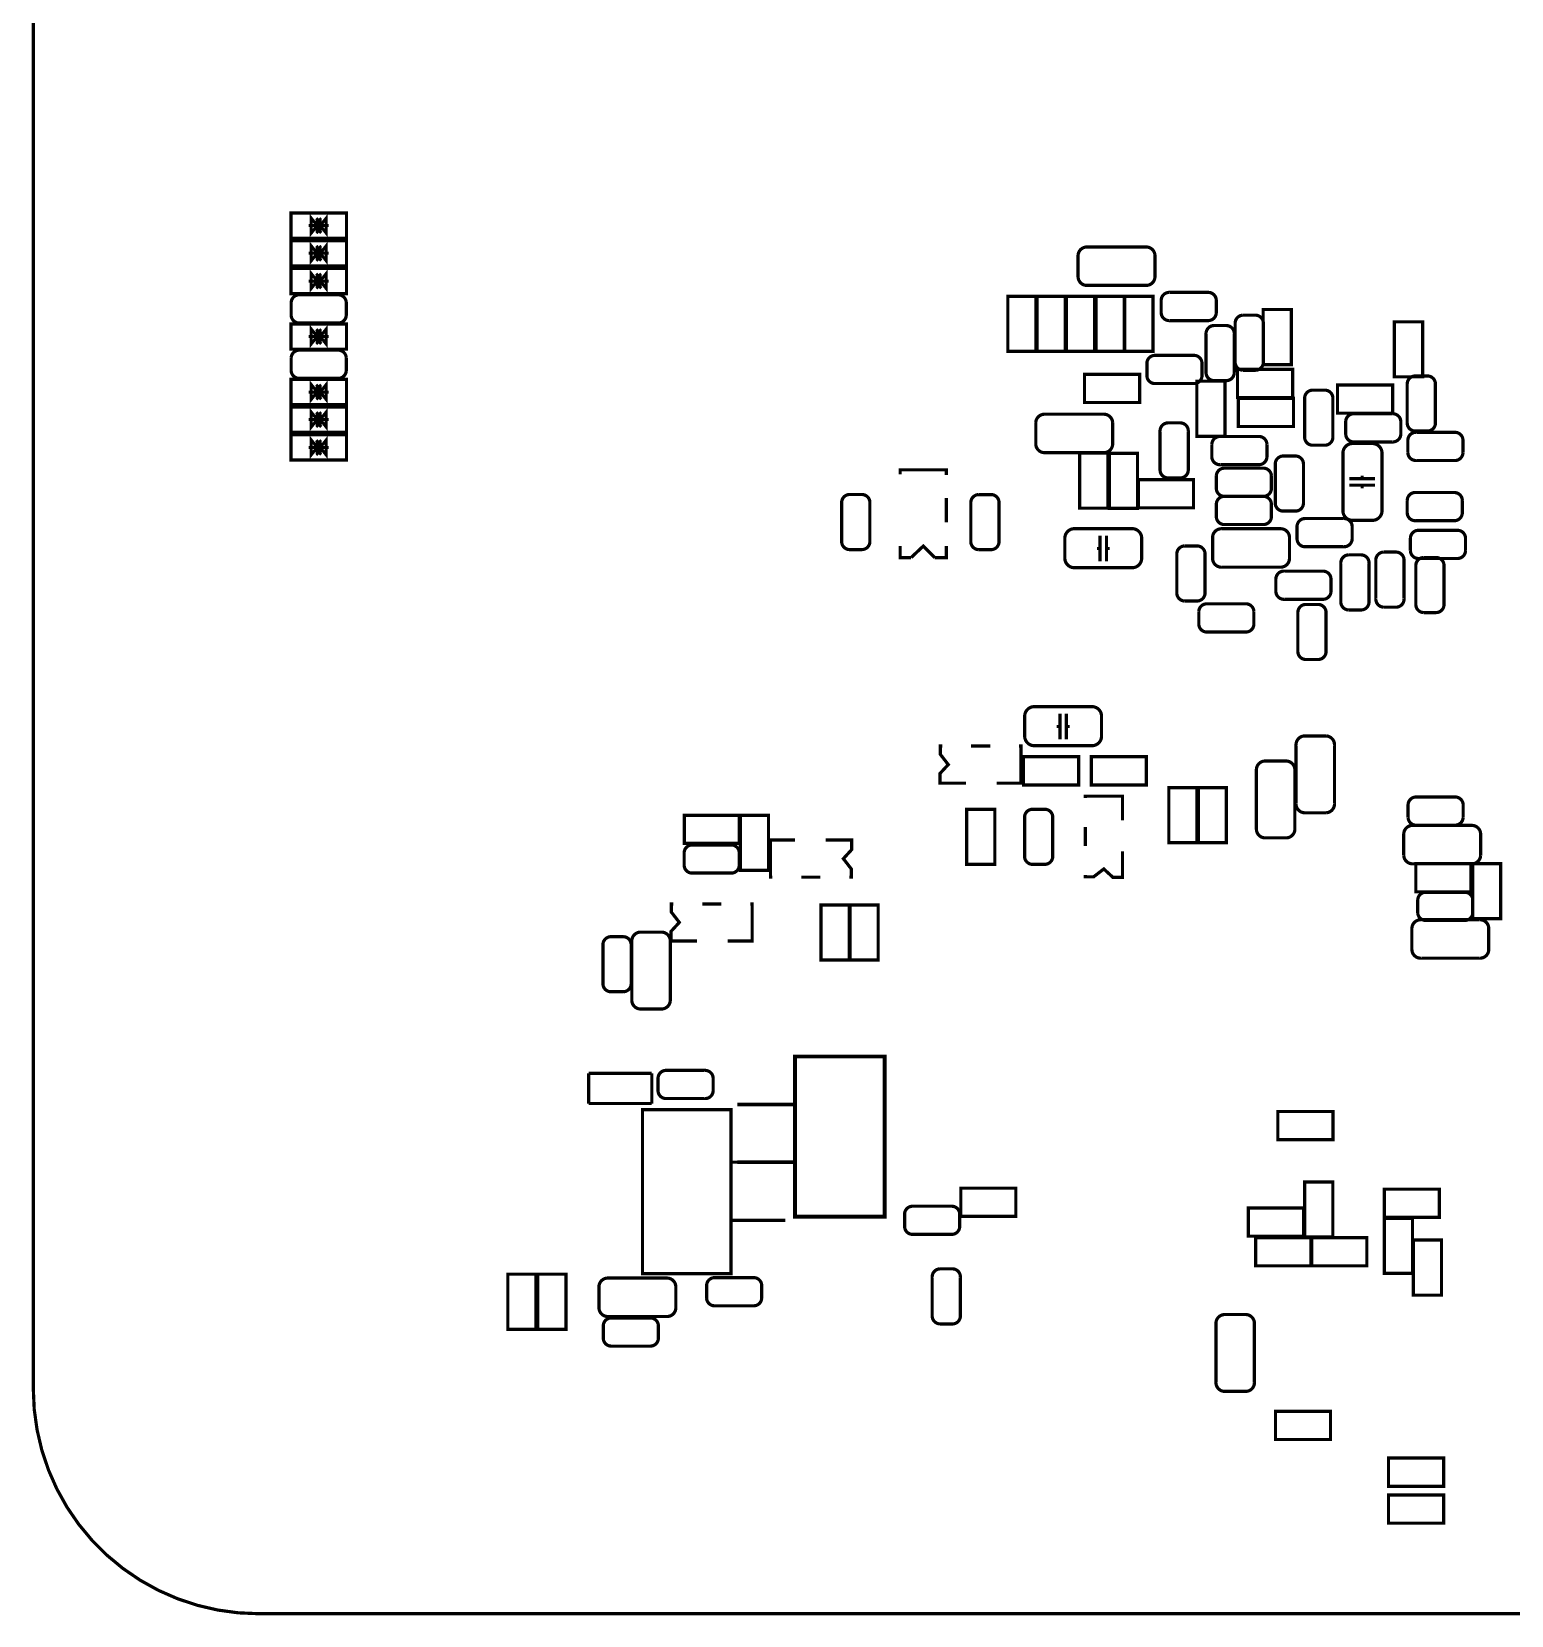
# Model space of a CAD drawing. Extents: x 25 to 194, y 25 to 134.
# Drawn here: x 25.3 to 84, y 25.3 to 88.1 of the extents above; entities that cross this region are included whole.
import ezdxf

# ---------------------------------------------------------------- set-up
doc = ezdxf.new("R2010")
doc.units = 0
doc.layers.add('SILKSCREENBOTTO', color=7, linetype='CONTINUOUS')

msp = doc.modelspace()

# ---------------------------------------------------------------- linework, layer by layer
at = {"layer": 'SILKSCREENBOTTO'}
for points, const_width in [([(25.4, 125.03277), (25.4, 34.345118)], 0.127), ([(37.817298, 80.954626), (35.617404, 80.954626), (35.617404, 79.954628), (37.817298, 79.954628), (37.817298, 80.954626)], 0.127), ([(37.117274, 80.454754), (36.317428, 80.454754)], 0.119888), ([(36.65728, 80.454754), (36.41725, 80.15478), (36.41725, 80.754728), (36.65728, 80.454754)], 0.119888), ([(36.618418, 80.744568), (36.65728, 80.70469), (36.65728, 80.204564), (36.701222, 80.159606)], 0.119888), ([(36.777422, 80.454754), (36.65728, 80.454754)], 0.119888), ([(36.73729, 80.744568), (36.777422, 80.70469), (36.777422, 80.204564), (36.8173, 80.164686)], 0.119888), ([(36.777422, 80.454754), (37.017452, 80.754728), (37.017452, 80.15478), (36.777422, 80.454754)], 0.119888), ([(37.817298, 79.856584), (35.617404, 79.856584), (35.617404, 78.856586), (37.817298, 78.856586), (37.817298, 79.856584)], 0.127), ([(36.65728, 79.356712), (36.41725, 79.056738), (36.41725, 79.656686), (36.65728, 79.356712)], 0.119888), ([(36.777422, 79.356712), (37.017452, 79.656686), (37.017452, 79.056738), (36.777422, 79.356712)], 0.119888), ([(37.117274, 79.356712), (36.317428, 79.356712)], 0.119888), ([(36.618418, 79.64678), (36.65728, 79.606648), (36.65728, 79.106776), (36.701222, 79.061564)], 0.119888), ([(36.777422, 79.356712), (36.65728, 79.356712)], 0.119888), ([(36.73729, 79.64678), (36.777422, 79.606648), (36.777422, 79.106776), (36.8173, 79.066644)], 0.119888), ([(66.826384, 78.413864), (66.826384, 79.277464)], 0.127), ([(67.194684, 79.607664), (68.693284, 79.607664), (69.506084, 79.607664)], 0.127), ([(69.874384, 79.277464), (69.874384, 78.413864)], 0.127), ([(37.817298, 78.757018), (35.617404, 78.757018), (35.617404, 77.75702), (37.817298, 77.75702), (37.817298, 78.757018)], 0.127), ([(36.65728, 78.256892), (36.41725, 77.956918), (36.41725, 78.55712), (36.65728, 78.256892)], 0.119888), ([(36.618418, 78.54696), (36.65728, 78.507082), (36.65728, 78.006956), (36.701222, 77.961998)], 0.119888), ([(36.73729, 78.54696), (36.777422, 78.507082), (36.777422, 78.006956), (36.8173, 77.967078)], 0.119888), ([(36.777422, 78.256892), (37.017452, 78.55712), (37.017452, 77.956918), (36.777422, 78.256892)], 0.119888), ([(37.117274, 78.256892), (36.317428, 78.256892)], 0.119888), ([(36.777422, 78.256892), (36.65728, 78.256892)], 0.119888), ([(68.693284, 78.083664), (67.194684, 78.083664)], 0.127), ([(69.506084, 78.083664), (68.693284, 78.083664)], 0.127), ([(35.625024, 76.897738), (35.625024, 77.405738)], 0.127), ([(35.955224, 77.710538), (36.514024, 77.710538), (37.479224, 77.710538)], 0.127), ([(37.809424, 77.405738), (37.809424, 76.897738)], 0.127), ([(64.040512, 76.764134), (64.040512, 77.653134), (65.158112, 77.653134), (65.158112, 76.306934)], 0.127), ([(65.201292, 76.764134), (65.201292, 77.653134), (66.318892, 77.653134), (66.318892, 76.306934)], 0.127), ([(66.356992, 76.764134), (66.356992, 77.653134), (67.474592, 77.653134), (67.474592, 76.306934)], 0.127), ([(67.533266, 76.764134), (67.533266, 77.653134), (68.650866, 77.653134), (68.650866, 76.306934)], 0.127), ([(68.679314, 76.764134), (68.679314, 77.653134), (69.796914, 77.653134), (69.796914, 76.306934)], 0.127), ([(70.12051, 76.993242), (70.12051, 77.501242)], 0.127), ([(70.45071, 77.806042), (71.41591, 77.806042)], 0.127), ([(71.41591, 77.806042), (71.97471, 77.806042)], 0.127), ([(72.30491, 77.501242), (72.30491, 76.993242)], 0.127), ([(36.514024, 76.592938), (35.955224, 76.592938)], 0.127), ([(37.479224, 76.592938), (36.514024, 76.592938)], 0.127), ([(64.040512, 76.764134), (64.040512, 75.468734), (65.158112, 75.468734), (65.158112, 76.357734)], 0.127), ([(65.201292, 76.764134), (65.201292, 75.468734), (66.318892, 75.468734), (66.318892, 76.357734)], 0.127), ([(66.356992, 76.764134), (66.356992, 75.468734), (67.474592, 75.468734), (67.474592, 76.357734)], 0.127), ([(67.533266, 76.764134), (67.533266, 75.468734), (68.650866, 75.468734), (68.650866, 76.357734)], 0.127), ([(68.679314, 76.764134), (68.679314, 75.468734), (69.796914, 75.468734), (69.796914, 76.357734)], 0.127), ([(71.97471, 76.688442), (71.41591, 76.688442), (70.45071, 76.688442)], 0.127), ([(73.05421, 76.01458), (73.05421, 76.57338)], 0.127), ([(73.35901, 76.90358), (73.86701, 76.90358)], 0.127), ([(75.279758, 75.830684), (75.279758, 77.126084), (74.162158, 77.126084), (74.162158, 76.237084)], 0.127), ([(74.17181, 76.57338), (74.17181, 76.01458), (74.17181, 75.04938)], 0.127), ([(80.486758, 75.345798), (80.486758, 76.641198), (79.369158, 76.641198), (79.369158, 75.752198)], 0.127), ([(37.817298, 76.556616), (35.617404, 76.556616), (35.617404, 75.556618), (37.817298, 75.556618), (37.817298, 76.556616)], 0.127), ([(37.117274, 76.056744), (36.317428, 76.056744)], 0.119888), ([(36.65728, 76.056744), (36.41725, 75.75677), (36.41725, 76.356718), (36.65728, 76.056744)], 0.119888), ([(36.618418, 76.346558), (36.65728, 76.30668), (36.65728, 75.806554), (36.701222, 75.761596)], 0.119888), ([(36.777422, 76.056744), (36.65728, 76.056744)], 0.119888), ([(36.73729, 76.346558), (36.777422, 76.30668), (36.777422, 75.806554), (36.8173, 75.766676)], 0.119888), ([(36.777422, 76.056744), (37.017452, 76.356718), (37.017452, 75.75677), (36.777422, 76.056744)], 0.119888), ([(71.89978, 75.602592), (71.89978, 76.161392)], 0.127), ([(72.20458, 76.491592), (72.71258, 76.491592)], 0.127), ([(73.01738, 76.161392), (73.01738, 75.602592), (73.01738, 74.637392)], 0.127), ([(73.05421, 75.04938), (73.05421, 76.01458)], 0.127), ([(75.279758, 75.830684), (75.279758, 74.941684), (74.162158, 74.941684), (74.162158, 76.287884)], 0.127), ([(35.955224, 75.515216), (36.514024, 75.515216), (37.479224, 75.515216)], 0.127), ([(71.89978, 74.637392), (71.89978, 75.602592)], 0.127), ([(80.486758, 75.345798), (80.486758, 74.456798), (79.369158, 74.456798), (79.369158, 75.802998)], 0.127), ([(35.625024, 74.702416), (35.625024, 75.210416)], 0.127), ([(37.809424, 75.210416), (37.809424, 74.702416)], 0.127), ([(69.554852, 74.49566), (69.554852, 75.00366)], 0.127), ([(69.885052, 75.30846), (70.850252, 75.30846)], 0.127), ([(70.850252, 75.30846), (71.409052, 75.30846)], 0.127), ([(71.739252, 75.00366), (71.739252, 74.49566)], 0.127), ([(74.038206, 73.63714), (73.149206, 73.63714), (73.149206, 74.75474), (74.495406, 74.75474)], 0.127), ([(73.86701, 74.71918), (73.35901, 74.71918)], 0.127), ([(74.038206, 73.63714), (75.333606, 73.63714), (75.333606, 74.75474), (74.444606, 74.75474)], 0.127), ([(37.817298, 74.354944), (35.617404, 74.354944), (35.617404, 73.354946), (37.817298, 73.354946), (37.817298, 74.354944)], 0.127), ([(36.514024, 74.397616), (35.955224, 74.397616)], 0.127), ([(36.65728, 73.855072), (36.41725, 73.555098), (36.41725, 74.155046), (36.65728, 73.855072)], 0.119888), ([(37.479224, 74.397616), (36.514024, 74.397616)], 0.127), ([(36.618418, 74.144886), (36.65728, 74.105008), (36.65728, 73.604882), (36.701222, 73.559924)], 0.119888), ([(36.73729, 74.144886), (36.777422, 74.105008), (36.777422, 73.604882), (36.8173, 73.565004)], 0.119888), ([(36.777422, 73.855072), (37.017452, 74.155046), (37.017452, 73.555098), (36.777422, 73.855072)], 0.119888), ([(68.3768, 74.555858), (67.0814, 74.555858), (67.0814, 73.438258), (67.9704, 73.438258)], 0.127), ([(68.3768, 74.555858), (69.2658, 74.555858), (69.2658, 73.438258), (67.9196, 73.438258)], 0.127), ([(71.409052, 74.19086), (70.850252, 74.19086), (69.885052, 74.19086)], 0.127), ([(72.653144, 72.988424), (72.653144, 74.283824), (71.535544, 74.283824), (71.535544, 73.394824)], 0.127), ([(72.71258, 74.307192), (72.20458, 74.307192)], 0.127), ([(78.406498, 74.131678), (77.111098, 74.131678), (77.111098, 73.014078), (78.000098, 73.014078)], 0.127), ([(78.406498, 74.131678), (79.295498, 74.131678), (79.295498, 73.014078), (77.949298, 73.014078)], 0.127), ([(79.876396, 72.63765), (79.876396, 73.19645), (79.876396, 74.16165)], 0.127), ([(80.181196, 74.49185), (80.689196, 74.49185)], 0.127), ([(80.993996, 74.16165), (80.993996, 73.19645)], 0.127), ([(37.117274, 73.855072), (36.317428, 73.855072)], 0.119888), ([(36.777422, 73.855072), (36.65728, 73.855072)], 0.119888), ([(72.653144, 72.988424), (72.653144, 72.099424), (71.535544, 72.099424), (71.535544, 73.445624)], 0.127), ([(74.070464, 72.485504), (73.181464, 72.485504), (73.181464, 73.603104), (74.527664, 73.603104)], 0.127), ([(74.070464, 72.485504), (75.365864, 72.485504), (75.365864, 73.603104), (74.476864, 73.603104)], 0.127), ([(75.81011, 72.07504), (75.81011, 72.63384), (75.81011, 73.59904)], 0.127), ([(76.11491, 73.92924), (76.62291, 73.92924)], 0.127), ([(76.92771, 73.59904), (76.92771, 72.63384)], 0.127), ([(37.817298, 73.262998), (35.617404, 73.262998), (35.617404, 72.263), (37.817298, 72.263), (37.817298, 73.262998)], 0.127), ([(36.65728, 72.763126), (36.41725, 72.462898), (36.41725, 73.0631), (36.65728, 72.763126)], 0.119888), ([(36.618418, 73.05294), (36.65728, 73.013062), (36.65728, 72.512936), (36.701222, 72.467978)], 0.119888), ([(36.73729, 73.05294), (36.777422, 73.013062), (36.777422, 72.512936), (36.8173, 72.473058)], 0.119888), ([(36.777422, 72.763126), (37.017452, 73.0631), (37.017452, 72.462898), (36.777422, 72.763126)], 0.119888), ([(65.51676, 72.974454), (67.01536, 72.974454)], 0.127), ([(67.01536, 72.974454), (67.82816, 72.974454)], 0.127), ([(77.768196, 72.99325), (78.326996, 72.99325), (79.292196, 72.99325)], 0.127), ([(80.993996, 73.19645), (80.993996, 72.63765)], 0.127), ([(37.117274, 72.763126), (36.317428, 72.763126)], 0.119888), ([(36.777422, 72.763126), (36.65728, 72.763126)], 0.119888), ([(65.14846, 71.780654), (65.14846, 72.644254)], 0.127), ([(68.19646, 72.644254), (68.19646, 71.780654)], 0.127), ([(70.076822, 70.7771), (70.076822, 71.3359), (70.076822, 72.3011)], 0.127), ([(70.381622, 72.6313), (70.889622, 72.6313)], 0.127), ([(71.194422, 72.3011), (71.194422, 71.3359)], 0.127), ([(76.92771, 72.63384), (76.92771, 72.07504)], 0.127), ([(77.437996, 72.18045), (77.437996, 72.68845)], 0.127), ([(79.622396, 72.68845), (79.622396, 72.18045)], 0.127), ([(80.689196, 72.30745), (80.181196, 72.30745)], 0.127), ([(80.231996, 72.25665), (80.790796, 72.25665), (81.755996, 72.25665)], 0.127), ([(37.817298, 72.157336), (35.617404, 72.157336), (35.617404, 71.157338), (37.817298, 71.157338), (37.817298, 72.157336)], 0.127), ([(37.117274, 71.65721), (36.317428, 71.65721)], 0.119888), ([(36.65728, 71.65721), (36.41725, 71.357236), (36.41725, 71.957438), (36.65728, 71.65721)], 0.119888), ([(36.618418, 71.947278), (36.65728, 71.9074), (36.65728, 71.407274), (36.701222, 71.362316)], 0.119888), ([(36.777422, 71.65721), (36.65728, 71.65721)], 0.119888), ([(36.73729, 71.947278), (36.777422, 71.9074), (36.777422, 71.407274), (36.8173, 71.367396)], 0.119888), ([(36.777422, 71.65721), (37.017452, 71.957438), (37.017452, 71.357236), (36.777422, 71.65721)], 0.119888), ([(72.129396, 71.27875), (72.129396, 71.78675)], 0.127), ([(72.459596, 72.09155), (73.424796, 72.09155)], 0.127), ([(73.424796, 72.09155), (73.983596, 72.09155)], 0.127), ([(74.313796, 71.78675), (74.313796, 71.27875)], 0.127), ([(76.62291, 71.74484), (76.11491, 71.74484)], 0.127), ([(78.495652, 71.812658), (77.708252, 71.812658)], 0.127), ([(78.326996, 71.87565), (77.768196, 71.87565)], 0.127), ([(79.292196, 71.87565), (78.326996, 71.87565)], 0.127), ([(79.901796, 71.44385), (79.901796, 71.95185)], 0.127), ([(82.086196, 71.95185), (82.086196, 71.44385)], 0.127), ([(67.01536, 71.450454), (65.51676, 71.450454)], 0.127), ([(68.007484, 70.138036), (68.007484, 71.433436), (66.889884, 71.433436), (66.889884, 70.544436)], 0.127), ([(67.82816, 71.450454), (67.01536, 71.450454)], 0.127), ([(69.182742, 70.131686), (69.182742, 71.427086), (68.065142, 71.427086), (68.065142, 70.538086)], 0.127), ([(71.194422, 71.3359), (71.194422, 70.7771)], 0.127), ([(73.983596, 70.97395), (73.424796, 70.97395), (72.459596, 70.97395)], 0.127), ([(74.643996, 69.46265), (74.643996, 70.02145), (74.643996, 70.98665)], 0.127), ([(74.948796, 71.31685), (75.456796, 71.31685)], 0.127), ([(75.761596, 70.98665), (75.761596, 70.02145)], 0.127), ([(77.327252, 71.431658), (77.327252, 69.145658)], 0.127), ([(78.876652, 69.145658), (78.876652, 71.431658)], 0.127), ([(80.790796, 71.13905), (80.231996, 71.13905)], 0.127), ([(81.755996, 71.13905), (80.790796, 71.13905)], 0.127), ([(61.60262, 70.564756), (61.60262, 70.767956), (59.77382, 70.767956), (59.77382, 70.590156)], 0.127), ([(68.007484, 70.138036), (68.007484, 69.249036), (66.889884, 69.249036), (66.889884, 70.595236)], 0.127), ([(69.182742, 70.131686), (69.182742, 69.242686), (68.065142, 69.242686), (68.065142, 70.588886)], 0.127), ([(70.512178, 70.381368), (69.216778, 70.381368), (69.216778, 69.263768), (70.105778, 69.263768)], 0.127), ([(70.512178, 70.381368), (71.401178, 70.381368), (71.401178, 69.263768), (70.054978, 69.263768)], 0.127), ([(70.889622, 70.4469), (70.381622, 70.4469)], 0.127), ([(72.307196, 70.02145), (72.307196, 70.52945)], 0.127), ([(72.637396, 70.83425), (73.602596, 70.83425)], 0.127), ([(73.602596, 70.83425), (74.161396, 70.83425)], 0.127), ([(74.491596, 70.52945), (74.491596, 70.02145)], 0.127), ([(77.581252, 70.415658), (78.597252, 70.415658)], 0.127), ([(78.089252, 70.415658), (78.089252, 70.542658)], 0.127), ([(57.757314, 69.79031), (58.265314, 69.79031)], 0.127), ([(62.878716, 69.78777), (63.386716, 69.78777)], 0.127), ([(74.161396, 69.71665), (73.602596, 69.71665), (72.637396, 69.71665)], 0.127), ([(72.637396, 69.71665), (73.196196, 69.71665), (74.161396, 69.71665)], 0.127), ([(75.761596, 70.02145), (75.761596, 69.46265)], 0.127), ([(77.581252, 70.161658), (78.597252, 70.161658)], 0.127), ([(78.089252, 70.161658), (78.089252, 70.034658)], 0.127), ([(80.206596, 69.86905), (81.171796, 69.86905)], 0.127), ([(81.171796, 69.86905), (81.730596, 69.86905)], 0.127), ([(57.452514, 68.90131), (57.452514, 69.46011)], 0.127), ([(58.570114, 69.46011), (58.570114, 68.90131), (58.570114, 67.93611)], 0.127), ([(61.60262, 68.685156), (61.60262, 69.650356)], 0.127), ([(62.573916, 68.89877), (62.573916, 69.45757)], 0.127), ([(63.691516, 69.45757), (63.691516, 68.89877), (63.691516, 67.93357)], 0.127), ([(72.307196, 68.90385), (72.307196, 69.41185)], 0.127), ([(74.491596, 69.41185), (74.491596, 68.90385)], 0.127), ([(75.456796, 69.13245), (74.948796, 69.13245)], 0.127), ([(79.876396, 69.05625), (79.876396, 69.56425)], 0.127), ([(82.060796, 69.56425), (82.060796, 69.05625)], 0.127), ([(57.452514, 67.93611), (57.452514, 68.90131)], 0.127), ([(62.573916, 67.93357), (62.573916, 68.89877)], 0.127), ([(68.967604, 68.435474), (66.681604, 68.435474)], 0.127), ([(72.527668, 68.432426), (73.340468, 68.432426)], 0.127), ([(73.196196, 68.59905), (72.637396, 68.59905)], 0.127), ([(74.161396, 68.59905), (73.196196, 68.59905)], 0.127), ([(73.340468, 68.432426), (74.839068, 68.432426)], 0.127), ([(75.507596, 68.023994), (75.507596, 68.531994)], 0.127), ([(75.837796, 68.836794), (76.802996, 68.836794)], 0.127), ([(76.802996, 68.836794), (77.361796, 68.836794)], 0.127), ([(77.691996, 68.531994), (77.691996, 68.023994)], 0.127), ([(77.708252, 68.764658), (78.495652, 68.764658)], 0.127), ([(81.730596, 68.75145), (81.171796, 68.75145), (80.206596, 68.75145)], 0.127), ([(66.300604, 68.054474), (66.300604, 67.267074)], 0.127), ([(67.697604, 67.140074), (67.697604, 68.156074)], 0.127), ([(67.951604, 67.140074), (67.951604, 68.156074)], 0.127), ([(69.348604, 67.267074), (69.348604, 68.054474)], 0.127), ([(72.159368, 67.238626), (72.159368, 68.102226)], 0.127), ([(75.207368, 68.102226), (75.207368, 67.238626)], 0.127), ([(80.003396, 67.55765), (80.003396, 68.06565)], 0.127), ([(80.333596, 68.37045), (80.892396, 68.37045), (81.857596, 68.37045)], 0.127), ([(82.187796, 68.06565), (82.187796, 67.55765)], 0.127), ([(58.265314, 67.60591), (57.757314, 67.60591)], 0.127), ([(59.77382, 67.745356), (59.77382, 67.567556)], 0.127), ([(59.77382, 67.592956), (59.77382, 67.288156), (60.20562, 67.288156)], 0.127), ([(60.20562, 67.288156), (60.68822, 67.745356), (61.14542, 67.288156)], 0.127), ([(61.14542, 67.288156), (61.60262, 67.288156), (61.60262, 67.745356)], 0.127), ([(63.386716, 67.60337), (62.878716, 67.60337)], 0.127), ([(67.697604, 67.648074), (67.570604, 67.648074)], 0.127), ([(67.951604, 67.648074), (68.078604, 67.648074)], 0.127), ([(70.741286, 65.896744), (70.741286, 66.455544), (70.741286, 67.420744)], 0.127), ([(71.046086, 67.750944), (71.554086, 67.750944)], 0.127), ([(71.858886, 67.420744), (71.858886, 66.455544)], 0.127), ([(77.361796, 67.719194), (76.802996, 67.719194), (75.837796, 67.719194)], 0.127), ([(77.54874, 67.395598), (78.05674, 67.395598)], 0.127), ([(78.631796, 66.61785), (78.631796, 67.17665)], 0.127), ([(78.936596, 67.50685), (79.444596, 67.50685)], 0.127), ([(79.749396, 67.17665), (79.749396, 66.61785), (79.749396, 65.65265)], 0.127), ([(80.892396, 67.25285), (80.333596, 67.25285)], 0.127), ([(80.522572, 67.29222), (81.030572, 67.29222)], 0.127), ([(81.857596, 67.25285), (80.892396, 67.25285)], 0.127), ([(66.681604, 66.886074), (68.967604, 66.886074)], 0.127), ([(74.839068, 66.908426), (73.340468, 66.908426), (72.527668, 66.908426)], 0.127), ([(74.998326, 66.751454), (75.963526, 66.751454)], 0.127), ([(75.963526, 66.751454), (76.522326, 66.751454)], 0.127), ([(77.24394, 65.541398), (77.24394, 66.100198), (77.24394, 67.065398)], 0.127), ([(78.36154, 67.065398), (78.36154, 66.100198)], 0.127), ([(78.631796, 65.65265), (78.631796, 66.61785)], 0.127), ([(80.217772, 66.40322), (80.217772, 66.96202)], 0.127), ([(81.335372, 66.96202), (81.335372, 66.40322), (81.335372, 65.43802)], 0.127), ([(71.858886, 66.455544), (71.858886, 65.896744)], 0.127), ([(74.668126, 65.938654), (74.668126, 66.446654)], 0.127), ([(76.852526, 66.446654), (76.852526, 65.938654)], 0.127), ([(78.36154, 66.100198), (78.36154, 65.541398)], 0.127), ([(80.217772, 65.43802), (80.217772, 66.40322)], 0.127), ([(71.554086, 65.566544), (71.046086, 65.566544)], 0.127), ([(71.942706, 65.45453), (72.501506, 65.45453), (73.466706, 65.45453)], 0.127), ([(76.522326, 65.633854), (75.963526, 65.633854), (74.998326, 65.633854)], 0.127), ([(75.845416, 65.430146), (76.353416, 65.430146)], 0.127), ([(79.444596, 65.32245), (78.936596, 65.32245)], 0.127), ([(71.612506, 64.64173), (71.612506, 65.14973)], 0.127), ([(73.796906, 65.14973), (73.796906, 64.64173)], 0.127), ([(75.540616, 64.541146), (75.540616, 65.099946)], 0.127), ([(76.658216, 65.099946), (76.658216, 64.541146), (76.658216, 63.575946)], 0.127), ([(78.05674, 65.211198), (77.54874, 65.211198)], 0.127), ([(81.030572, 65.10782), (80.522572, 65.10782)], 0.127), ([(72.501506, 64.33693), (71.942706, 64.33693)], 0.127), ([(73.466706, 64.33693), (72.501506, 64.33693)], 0.127), ([(75.540616, 63.575946), (75.540616, 64.541146)], 0.127), ([(76.353416, 63.245746), (75.845416, 63.245746)], 0.127), ([(64.708786, 60.995814), (64.708786, 60.208414)], 0.127), ([(67.375786, 61.376814), (65.089786, 61.376814)], 0.127), ([(66.105786, 60.081414), (66.105786, 61.097414)], 0.127), ([(66.359786, 60.081414), (66.359786, 61.097414)], 0.127), ([(67.756786, 60.208414), (67.756786, 60.995814)], 0.127), ([(66.105786, 60.589414), (65.978786, 60.589414)], 0.127), ([(66.359786, 60.589414), (66.486786, 60.589414)], 0.127), ([(61.365384, 59.78779), (61.365384, 59.48299), (61.677804, 59.07913), (61.347604, 58.72099), (61.347604, 58.33999), (62.381384, 58.33999)], 0.127), ([(61.441584, 59.81319), (61.365384, 59.81319), (61.365384, 59.60999)], 0.127), ([(63.346584, 59.81319), (62.584584, 59.81319)], 0.127), ([(63.600584, 58.33999), (64.565784, 58.33999), (64.565784, 59.81319), (64.489584, 59.81319)], 0.127), ([(65.089786, 59.827414), (67.375786, 59.827414)], 0.127), ([(75.467972, 57.535318), (75.467972, 59.033918), (75.467972, 59.846718)], 0.127), ([(75.798172, 60.215018), (76.661772, 60.215018)], 0.127), ([(76.991972, 59.846718), (76.991972, 59.033918)], 0.127), ([(65.550034, 58.271156), (64.661034, 58.271156), (64.661034, 59.388756), (66.007234, 59.388756)], 0.127), ([(65.550034, 58.271156), (66.845434, 58.271156), (66.845434, 59.388756), (65.956434, 59.388756)], 0.127), ([(68.239132, 58.271156), (67.350132, 58.271156), (67.350132, 59.388756), (68.696332, 59.388756)], 0.127), ([(68.239132, 58.271156), (69.534532, 58.271156), (69.534532, 59.388756), (68.645532, 59.388756)], 0.127), ([(74.226928, 59.219338), (75.090528, 59.219338)], 0.127), ([(76.991972, 59.033918), (76.991972, 57.535318)], 0.127), ([(73.896728, 56.539638), (73.896728, 58.038238), (73.896728, 58.851038)], 0.127), ([(75.420728, 58.851038), (75.420728, 58.038238)], 0.127), ([(68.584826, 56.861456), (68.584826, 57.826656), (67.111626, 57.826656), (67.111626, 57.750456)], 0.127), ([(70.425818, 57.277254), (70.425818, 58.166254), (71.543418, 58.166254), (71.543418, 56.820054)], 0.127), ([(71.5899, 57.277254), (71.5899, 58.166254), (72.7075, 58.166254), (72.7075, 56.820054)], 0.127), ([(75.420728, 58.038238), (75.420728, 56.539638)], 0.127), ([(80.240124, 57.792874), (81.205324, 57.792874)], 0.127), ([(81.205324, 57.792874), (81.764124, 57.792874)], 0.127), ([(62.40653, 56.414924), (62.40653, 57.303924), (63.52413, 57.303924), (63.52413, 55.957724)], 0.127), ([(65.009014, 57.30621), (65.517014, 57.30621)], 0.127), ([(70.425818, 57.277254), (70.425818, 55.981854), (71.543418, 55.981854), (71.543418, 56.870854)], 0.127), ([(71.5899, 57.277254), (71.5899, 55.981854), (72.7075, 55.981854), (72.7075, 56.870854)], 0.127), ([(76.661772, 57.167018), (75.798172, 57.167018)], 0.127), ([(79.909924, 56.980074), (79.909924, 57.488074)], 0.127), ([(82.094324, 57.488074), (82.094324, 56.980074)], 0.127), ([(52.50561, 57.069228), (51.21021, 57.069228), (51.21021, 55.951628), (52.09921, 55.951628)], 0.127), ([(52.50561, 57.069228), (53.39461, 57.069228), (53.39461, 55.951628), (52.04841, 55.951628)], 0.127), ([(53.434234, 56.180228), (53.434234, 57.069228), (54.551834, 57.069228), (54.551834, 55.723028)], 0.127), ([(64.704214, 55.45201), (64.704214, 56.01081), (64.704214, 56.97601)], 0.127), ([(65.821814, 56.97601), (65.821814, 56.01081)], 0.127), ([(67.111626, 56.607456), (67.111626, 55.845456)], 0.127), ([(80.107028, 56.666638), (80.919828, 56.666638)], 0.127), ([(81.764124, 56.675274), (81.205324, 56.675274), (80.240124, 56.675274)], 0.127), ([(80.919828, 56.666638), (82.418428, 56.666638)], 0.127), ([(51.537108, 55.892192), (52.502308, 55.892192)], 0.127), ([(52.502308, 55.892192), (53.061108, 55.892192)], 0.127), ([(53.434234, 56.180228), (53.434234, 54.884828), (54.551834, 54.884828), (54.551834, 55.773828)], 0.127), ([(55.596282, 56.085994), (54.631082, 56.085994), (54.631082, 54.612794), (54.707282, 54.612794)], 0.127), ([(57.831482, 54.638194), (57.831482, 54.942994), (57.519062, 55.346854), (57.849262, 55.704994), (57.849262, 56.085994), (56.815482, 56.085994)], 0.127), ([(62.40653, 56.414924), (62.40653, 55.119524), (63.52413, 55.119524), (63.52413, 56.008524)], 0.127), ([(65.821814, 56.01081), (65.821814, 55.45201)], 0.127), ([(75.090528, 56.171338), (74.226928, 56.171338)], 0.127), ([(79.738728, 55.472838), (79.738728, 56.336438)], 0.127), ([(82.786728, 56.336438), (82.786728, 55.472838)], 0.127), ([(51.206908, 55.079392), (51.206908, 55.587392)], 0.127), ([(53.391308, 55.587392), (53.391308, 55.079392)], 0.127), ([(67.137026, 54.626256), (67.441826, 54.626256), (67.845686, 54.938676), (68.203826, 54.608476), (68.584826, 54.608476), (68.584826, 55.642256)], 0.127), ([(53.061108, 54.774592), (52.502308, 54.774592), (51.537108, 54.774592)], 0.127), ([(55.850282, 54.612794), (56.612282, 54.612794)], 0.127), ([(57.755282, 54.612794), (57.831482, 54.612794), (57.831482, 54.815994)], 0.127), ([(65.517014, 55.12181), (65.009014, 55.12181)], 0.127), ([(67.111626, 54.702456), (67.111626, 54.626256), (67.314826, 54.626256)], 0.127), ([(82.418428, 55.142638), (80.919828, 55.142638), (80.107028, 55.142638)], 0.127), ([(81.513934, 55.148734), (80.218534, 55.148734), (80.218534, 54.031134), (81.107534, 54.031134)], 0.127), ([(81.513934, 55.148734), (82.402934, 55.148734), (82.402934, 54.031134), (81.056734, 54.031134)], 0.127), ([(83.584796, 53.853588), (83.584796, 55.148988), (82.467196, 55.148988), (82.467196, 54.259988)], 0.127), ([(80.623664, 54.014878), (81.182464, 54.014878), (82.147664, 54.014878)], 0.127), ([(83.584796, 53.853588), (83.584796, 52.964588), (82.467196, 52.964588), (82.467196, 54.310788)], 0.127), ([(50.702464, 53.527452), (50.702464, 53.222652), (51.014884, 52.818792), (50.684684, 52.460652), (50.684684, 52.079652), (51.718464, 52.079652)], 0.127), ([(50.778664, 53.552852), (50.702464, 53.552852), (50.702464, 53.349652)], 0.127), ([(52.683664, 53.552852), (51.921664, 53.552852)], 0.127), ([(52.937664, 52.079652), (53.902864, 52.079652), (53.902864, 53.552852), (53.826664, 53.552852)], 0.127), ([(57.749186, 52.21605), (57.749186, 53.51145), (56.631586, 53.51145), (56.631586, 52.62245)], 0.127), ([(58.901584, 52.21605), (58.901584, 53.51145), (57.783984, 53.51145), (57.783984, 52.62245)], 0.127), ([(80.293464, 53.202078), (80.293464, 53.710078)], 0.127), ([(82.477864, 53.710078), (82.477864, 53.202078)], 0.127), ([(80.429862, 52.923694), (81.928462, 52.923694), (82.741262, 52.923694)], 0.127), ([(81.182464, 52.897278), (80.623664, 52.897278)], 0.127), ([(82.147664, 52.897278), (81.182464, 52.897278)], 0.127), ([(48.292004, 52.253134), (48.800004, 52.253134)], 0.127), ([(49.461928, 52.432966), (50.325528, 52.432966)], 0.127), ([(57.749186, 52.21605), (57.749186, 51.32705), (56.631586, 51.32705), (56.631586, 52.67325)], 0.127), ([(58.901584, 52.21605), (58.901584, 51.32705), (57.783984, 51.32705), (57.783984, 52.67325)], 0.127), ([(80.061562, 51.729894), (80.061562, 52.593494)], 0.127), ([(83.109562, 52.593494), (83.109562, 51.729894)], 0.127), ([(47.987204, 51.364134), (47.987204, 51.922934)], 0.127), ([(49.104804, 51.922934), (49.104804, 51.364134), (49.104804, 50.398934)], 0.127), ([(49.131728, 49.753266), (49.131728, 51.251866), (49.131728, 52.064666)], 0.127), ([(50.655728, 52.064666), (50.655728, 51.251866)], 0.127), ([(47.987204, 50.398934), (47.987204, 51.364134)], 0.127), ([(50.655728, 51.251866), (50.655728, 49.753266)], 0.127), ([(81.928462, 51.399694), (80.429862, 51.399694)], 0.127), ([(82.741262, 51.399694), (81.928462, 51.399694)], 0.127), ([(48.800004, 50.068734), (48.292004, 50.068734)], 0.127), ([(50.325528, 49.384966), (49.461928, 49.384966)], 0.127), ([(59.16041, 41.150286), (59.16041, 47.500286), (55.60441, 47.500286), (55.60441, 41.150286), (59.16041, 41.150286)], 0.1524), ([(47.423832, 46.835314), (49.9237, 46.835314)], 0.127), ([(47.423832, 45.635418), (47.423832, 46.835314)], 0.127), ([(49.9237, 46.835314), (49.9237, 45.635418)], 0.127), ([(50.171858, 46.137068), (50.171858, 46.645068)], 0.127), ([(50.502058, 46.949868), (51.060858, 46.949868), (52.026058, 46.949868)], 0.127), ([(52.356258, 46.645068), (52.356258, 46.137068)], 0.127), ([(51.060858, 45.832268), (50.502058, 45.832268)], 0.127), ([(52.026058, 45.832268), (51.060858, 45.832268)], 0.127), ([(49.9237, 45.635418), (47.423832, 45.635418)], 0.127), ([(53.060346, 42.141902), (53.060346, 38.890702), (49.555146, 38.890702), (49.555146, 45.393102), (53.060346, 45.393102), (53.060346, 42.141902)], 0.127), ([(55.60441, 45.595286), (53.31841, 45.595286)], 0.1524), ([(76.04125, 45.316902), (74.74585, 45.316902), (74.74585, 44.199302), (75.63485, 44.199302)], 0.127), ([(76.04125, 45.316902), (76.93025, 45.316902), (76.93025, 44.199302), (75.58405, 44.199302)], 0.127), ([(55.219346, 43.310302), (53.060346, 43.310302)], 0.127), ([(55.60441, 43.309286), (53.31841, 43.309286)], 0.1524), ([(63.063882, 41.160192), (62.174882, 41.160192), (62.174882, 42.277792), (63.521082, 42.277792)], 0.127), ([(63.063882, 41.160192), (64.359282, 41.160192), (64.359282, 42.277792), (63.470282, 42.277792)], 0.127), ([(76.926694, 41.231058), (76.926694, 42.526458), (75.809094, 42.526458), (75.809094, 41.637458)], 0.127), ([(79.854552, 41.122092), (78.965552, 41.122092), (78.965552, 42.239692), (80.311752, 42.239692)], 0.127), ([(79.854552, 41.122092), (81.149952, 41.122092), (81.149952, 42.239692), (80.260952, 42.239692)], 0.127), ([(60.277756, 41.562528), (61.242956, 41.562528)], 0.127), ([(61.242956, 41.562528), (61.801756, 41.562528)], 0.127), ([(74.468736, 40.3733), (73.579736, 40.3733), (73.579736, 41.4909), (74.925936, 41.4909)], 0.127), ([(74.468736, 40.3733), (75.764136, 40.3733), (75.764136, 41.4909), (74.875136, 41.4909)], 0.127), ([(76.926694, 41.231058), (76.926694, 40.342058), (75.809094, 40.342058), (75.809094, 41.688258)], 0.127), ([(55.219346, 40.998902), (53.060346, 40.998902)], 0.127), ([(59.947556, 40.749728), (59.947556, 41.257728)], 0.127), ([(62.131956, 41.257728), (62.131956, 40.749728)], 0.127), ([(78.965552, 40.194992), (78.965552, 41.083992), (80.083152, 41.083992), (80.083152, 39.737792)], 0.127), ([(61.801756, 40.444928), (61.242956, 40.444928), (60.277756, 40.444928)], 0.127), ([(74.756772, 39.197534), (73.867772, 39.197534), (73.867772, 40.315134), (75.213972, 40.315134)], 0.127), ([(74.756772, 39.197534), (76.052172, 39.197534), (76.052172, 40.315134), (75.163172, 40.315134)], 0.127), ([(77.383894, 40.315134), (76.088494, 40.315134), (76.088494, 39.197534), (76.977494, 39.197534)], 0.127), ([(77.383894, 40.315134), (78.272894, 40.315134), (78.272894, 39.197534), (76.926694, 39.197534)], 0.127), ([(78.965552, 40.194992), (78.965552, 38.899592), (80.083152, 38.899592), (80.083152, 39.788592)], 0.127), ([(81.237836, 38.923722), (81.237836, 40.219122), (80.120236, 40.219122), (80.120236, 39.330122)], 0.127), ([(61.346334, 39.0779), (61.854334, 39.0779)], 0.127), ([(81.237836, 38.923722), (81.237836, 38.034722), (80.120236, 38.034722), (80.120236, 39.380922)], 0.127), ([(44.217844, 37.977572), (44.217844, 38.866572), (45.335444, 38.866572), (45.335444, 37.520372)], 0.127), ([(45.402246, 37.977572), (45.402246, 38.866572), (46.519846, 38.866572), (46.519846, 37.520372)], 0.127), ([(47.828708, 37.518594), (47.828708, 38.382194)], 0.127), ([(48.197008, 38.712394), (49.009808, 38.712394)], 0.127), ([(49.009808, 38.712394), (50.508408, 38.712394)], 0.127), ([(50.876708, 38.382194), (50.876708, 37.518594)], 0.127), ([(52.097178, 37.917628), (52.097178, 38.425628)], 0.127), ([(52.427378, 38.730428), (52.986178, 38.730428), (53.951378, 38.730428)], 0.127), ([(54.281578, 38.425628), (54.281578, 37.917628)], 0.127), ([(61.041534, 37.2237), (61.041534, 37.7825), (61.041534, 38.7477)], 0.127), ([(62.159134, 38.7477), (62.159134, 37.7825)], 0.127), ([(44.217844, 37.977572), (44.217844, 36.682172), (45.335444, 36.682172), (45.335444, 37.571172)], 0.127), ([(45.402246, 37.977572), (45.402246, 36.682172), (46.519846, 36.682172), (46.519846, 37.571172)], 0.127), ([(62.159134, 37.7825), (62.159134, 37.2237)], 0.127), ([(50.508408, 37.188394), (49.009808, 37.188394), (48.197008, 37.188394)], 0.127), ([(48.330612, 37.131752), (49.295812, 37.131752)], 0.127), ([(49.295812, 37.131752), (49.854612, 37.131752)], 0.127), ([(52.986178, 37.612828), (52.427378, 37.612828)], 0.127), ([(53.951378, 37.612828), (52.986178, 37.612828)], 0.127), ([(72.623426, 37.266118), (73.487026, 37.266118)], 0.127), ([(48.000412, 36.318952), (48.000412, 36.826952)], 0.127), ([(50.184812, 36.826952), (50.184812, 36.318952)], 0.127), ([(61.854334, 36.8935), (61.346334, 36.8935)], 0.127), ([(72.293226, 35.399218), (72.293226, 36.897818)], 0.127), ([(73.817226, 36.897818), (73.817226, 35.399218), (73.817226, 34.586418)], 0.127), ([(49.854612, 36.014152), (49.295812, 36.014152), (48.330612, 36.014152)], 0.127), ([(72.293226, 34.586418), (72.293226, 35.399218)], 0.127), ([(73.487026, 34.218118), (72.623426, 34.218118)], 0.127), ([(75.946508, 33.429448), (74.651108, 33.429448), (74.651108, 32.311848), (75.540108, 32.311848)], 0.127), ([(75.946508, 33.429448), (76.835508, 33.429448), (76.835508, 32.311848), (75.489308, 32.311848)], 0.127), ([(80.430624, 31.572454), (79.135224, 31.572454), (79.135224, 30.454854), (80.024224, 30.454854)], 0.127), ([(80.430624, 31.572454), (81.319624, 31.572454), (81.319624, 30.454854), (79.973424, 30.454854)], 0.127), ([(80.430624, 30.108906), (79.135224, 30.108906), (79.135224, 28.991306), (80.024224, 28.991306)], 0.127), ([(80.430624, 30.108906), (81.319624, 30.108906), (81.319624, 28.991306), (79.973424, 28.991306)], 0.127), ([(34.348928, 25.4), (111.047022, 25.4), (111.047022, 27.108912), (125.024896, 27.108912), (125.024896, 25.4)], 0.127)]:
    msp.add_lwpolyline(points, dxfattribs=dict(at, const_width=const_width))
at = {"layer": 'SILKSCREENBOTTO', "const_width": 0.127}
for points in [[(67.194684, 79.607664, 0.4142003), (66.826384, 79.27721)], [(69.874384, 79.27721, 0.4140024), (69.506084, 79.607664)], [(66.826384, 78.414118, 0.4142034), (67.194684, 78.083664)], [(69.506084, 78.083664, 0.4139992), (69.874384, 78.414118)], [(35.955478, 77.710538, 0.4142247), (35.625024, 77.405738)], [(37.809424, 77.405738, 0.4142136), (37.479224, 77.710538)], [(70.45071, 77.806042, 0.4142136), (70.12051, 77.501242)], [(72.30491, 77.501242, 0.4144497), (71.974456, 77.806042)], [(35.625024, 76.897738, 0.4142264), (35.955478, 76.592938)], [(37.479224, 76.592938, 0.4142136), (37.809424, 76.897738)], [(70.12051, 76.993242, 0.4139701), (70.45071, 76.688442)], [(71.974456, 76.688442, 0.4142063), (72.30491, 76.993242)], [(73.35901, 76.90358, 0.4144497), (73.05421, 76.573126)], [(74.17181, 76.573126, 0.414448), (73.86701, 76.90358)], [(72.20458, 76.491592, 0.414208), (71.89978, 76.161138)], [(73.01738, 76.161138, 0.414448), (72.71258, 76.491592)], [(35.955478, 75.515216, 0.4139795), (35.625024, 75.210416)], [(37.809424, 75.210416, 0.4139701), (37.479224, 75.515216)], [(35.625024, 74.702416, 0.4142264), (35.955478, 74.397616)], [(37.479224, 74.397616, 0.4142136), (37.809424, 74.702416)], [(69.885052, 75.30846, 0.4142136), (69.554852, 75.00366)], [(71.739252, 75.00366, 0.4144497), (71.408798, 75.30846)], [(73.05421, 75.04938, 0.4142136), (73.35901, 74.71918)], [(73.86701, 74.71918, 0.4142136), (74.17181, 75.04938)], [(69.554852, 74.49566, 0.4142136), (69.885052, 74.19086)], [(71.408798, 74.19086, 0.414448), (71.739252, 74.49566)], [(71.89978, 74.637392, 0.4139685), (72.20458, 74.307192)], [(72.71258, 74.307192, 0.4142136), (73.01738, 74.637392)], [(80.181196, 74.49185, 0.4142136), (79.876396, 74.16165)], [(80.993996, 74.16165, 0.4142136), (80.689196, 74.49185)], [(76.11491, 73.92924, 0.414208), (75.81011, 73.598786)], [(76.92771, 73.598786, 0.414448), (76.62291, 73.92924)], [(65.516506, 72.974454, 0.4142136), (65.148206, 72.643746)], [(68.19646, 72.643746, 0.4142136), (67.82816, 72.974454)], [(77.76845, 72.99325, 0.414448), (77.437996, 72.68845)], [(79.622396, 72.68845, 0.4142136), (79.292196, 72.99325)], [(70.381622, 72.6313, 0.4142264), (70.076822, 72.300846)], [(71.194422, 72.300846, 0.4142247), (70.889622, 72.6313)], [(77.437996, 72.18045, 0.4144497), (77.76845, 71.87565)], [(79.292196, 71.87565, 0.4142136), (79.622396, 72.18045)], [(79.876396, 72.63765, 0.4142136), (80.181196, 72.30745)], [(80.23225, 72.25665, 0.414448), (79.901796, 71.95185)], [(80.689196, 72.30745, 0.4142136), (80.993996, 72.63765)], [(82.086196, 71.95185, 0.4142136), (81.755996, 72.25665)], [(65.148206, 71.780908, 0.4144399), (65.51676, 71.450454)], [(67.82816, 71.450454, 0.4142255), (68.19646, 71.780908)], [(72.45985, 72.09155, 0.414448), (72.129396, 71.78675)], [(74.313796, 71.78675, 0.4142136), (73.983596, 72.09155)], [(75.81011, 72.07504, 0.4139685), (76.11491, 71.74484)], [(76.62291, 71.74484, 0.4142136), (76.92771, 72.07504)], [(77.708252, 71.812658, 0.4142136), (77.327252, 71.431658)], [(78.876652, 71.431658, 0.4142136), (78.495652, 71.812658)], [(72.129396, 71.27875, 0.4144497), (72.45985, 70.97395)], [(73.983596, 70.97395, 0.4142136), (74.313796, 71.27875)], [(74.948796, 71.31685, 0.4142136), (74.643996, 70.98665)], [(75.761596, 70.98665, 0.4142136), (75.456796, 71.31685)], [(79.901796, 71.44385, 0.4144497), (80.23225, 71.13905)], [(81.755996, 71.13905, 0.4142136), (82.086196, 71.44385)], [(70.076822, 70.7771, 0.4142136), (70.381622, 70.4469)], [(70.889622, 70.4469, 0.4142136), (71.194422, 70.7771)], [(72.63765, 70.83425, 0.414448), (72.307196, 70.52945)], [(74.491596, 70.52945, 0.4142136), (74.161396, 70.83425)], [(57.757314, 69.79031, 0.4142264), (57.452514, 69.459856)], [(58.570114, 69.459856, 0.4142247), (58.265314, 69.79031)], [(62.878716, 69.78777, 0.4142136), (62.573916, 69.45757)], [(63.691516, 69.45757, 0.4142136), (63.386716, 69.78777)], [(72.307196, 70.02145, 0.4144497), (72.63765, 69.71665)], [(72.63765, 69.71665, 0.414448), (72.307196, 69.41185)], [(74.161396, 69.71665, 0.4142136), (74.491596, 70.02145)], [(74.491596, 69.41185, 0.4142136), (74.161396, 69.71665)], [(80.20685, 69.86905, 0.414448), (79.876396, 69.56425)], [(82.060796, 69.56425, 0.4142136), (81.730596, 69.86905)], [(74.643996, 69.46265, 0.4142136), (74.948796, 69.13245)], [(75.456796, 69.13245, 0.4142136), (75.761596, 69.46265)], [(77.327252, 69.145658, 0.4142136), (77.708252, 68.764658)], [(78.495652, 68.764658, 0.4142136), (78.876652, 69.145658)], [(79.876396, 69.05625, 0.4144497), (80.20685, 68.75145)], [(81.730596, 68.75145, 0.4142136), (82.060796, 69.05625)], [(66.681604, 68.435474, 0.4142136), (66.300604, 68.054474)], [(69.348604, 68.054474, 0.4142136), (68.967604, 68.435474)], [(72.527668, 68.432426, 0.4142003), (72.159368, 68.101972)], [(72.307196, 68.90385, 0.4144497), (72.63765, 68.59905)], [(74.161396, 68.59905, 0.4142136), (74.491596, 68.90385)], [(75.207368, 68.101972, 0.4140024), (74.839068, 68.432426)], [(75.83805, 68.836794, 0.414448), (75.507596, 68.531994)], [(77.691996, 68.531994, 0.4142136), (77.361796, 68.836794)], [(57.452514, 67.93611, 0.4142136), (57.757314, 67.60591)], [(58.265314, 67.60591, 0.4142136), (58.570114, 67.93611)], [(62.573916, 67.933824, 0.4142247), (62.878716, 67.60337)], [(63.386716, 67.60337, 0.4142264), (63.691516, 67.933824)], [(75.507596, 68.023994, 0.4144497), (75.83805, 67.719194)], [(77.361796, 67.719194, 0.4142136), (77.691996, 68.023994)], [(80.33385, 68.37045, 0.414448), (80.003396, 68.06565)], [(82.187796, 68.06565, 0.4142136), (81.857596, 68.37045)], [(66.300604, 67.267074, 0.4142136), (66.681604, 66.886074)], [(68.967604, 66.886074, 0.4142136), (69.348604, 67.267074)], [(71.046086, 67.750944, 0.4144497), (70.741286, 67.42049)], [(71.858886, 67.42049, 0.4142063), (71.554086, 67.750944)], [(72.159368, 67.23888, 0.4144265), (72.527668, 66.908426)], [(74.839068, 66.908426, 0.4142255), (75.207368, 67.23888)], [(77.54874, 67.395598, 0.4144497), (77.24394, 67.065144)], [(78.36154, 67.065144, 0.4142063), (78.05674, 67.395598)], [(78.936596, 67.50685, 0.4142136), (78.631796, 67.17665)], [(79.749396, 67.17665, 0.4142136), (79.444596, 67.50685)], [(80.003396, 67.55765, 0.4144497), (80.33385, 67.25285)], [(80.522572, 67.29222, 0.4139701), (80.217772, 66.96202)], [(81.335372, 66.96202, 0.4142136), (81.030572, 67.29222)], [(81.857596, 67.25285, 0.4142136), (82.187796, 67.55765)], [(74.998326, 66.751454, 0.4142136), (74.668126, 66.446654)], [(76.852526, 66.446654, 0.4142136), (76.522326, 66.751454)], [(70.741286, 65.896744, 0.4142136), (71.046086, 65.566544)], [(71.554086, 65.566544, 0.4139701), (71.858886, 65.896744)], [(74.668126, 65.938654, 0.4142136), (74.998326, 65.633854)], [(76.522326, 65.633854, 0.4142136), (76.852526, 65.938654)], [(71.942706, 65.45453, 0.4142136), (71.612506, 65.14973)], [(73.796906, 65.14973, 0.4144497), (73.466452, 65.45453)], [(75.845416, 65.430146, 0.4142136), (75.540616, 65.099946)], [(76.658216, 65.099946, 0.4139685), (76.353416, 65.430146)], [(77.24394, 65.541398, 0.4142136), (77.54874, 65.211198)], [(78.05674, 65.211198, 0.4139701), (78.36154, 65.541398)], [(78.631796, 65.65265, 0.4142136), (78.936596, 65.32245)], [(79.444596, 65.32245, 0.4142136), (79.749396, 65.65265)], [(80.217772, 65.43802, 0.4139685), (80.522572, 65.10782)], [(81.030572, 65.10782, 0.4142136), (81.335372, 65.43802)], [(71.612506, 64.64173, 0.4142136), (71.942706, 64.33693)], [(73.466452, 64.33693, 0.414448), (73.796906, 64.64173)], [(75.540616, 63.5762, 0.414448), (75.845416, 63.245746)], [(76.353416, 63.245746, 0.414208), (76.658216, 63.5762)], [(65.089786, 61.376814, 0.4142136), (64.708786, 60.995814)], [(67.756786, 60.995814, 0.4142136), (67.375786, 61.376814)], [(64.708786, 60.208414, 0.4142136), (65.089786, 59.827414)], [(67.375786, 59.827414, 0.4142136), (67.756786, 60.208414)], [(75.798426, 60.215018, 0.4140024), (75.467972, 59.846718)], [(76.991972, 59.846718, 0.4142255), (76.661518, 60.215018)], [(74.227182, 59.219338, 0.4142253), (73.896728, 58.851038)], [(75.420728, 58.851038, 0.4139992), (75.090274, 59.219338)], [(80.240124, 57.792874, 0.4139685), (79.909924, 57.488074)], [(82.094324, 57.488074, 0.4139831), (81.76387, 57.792874)], [(65.009014, 57.30621, 0.4142136), (64.704214, 56.97601)], [(65.821814, 56.97601, 0.4142136), (65.517014, 57.30621)], [(75.467972, 57.535318, 0.4142003), (75.798426, 57.167018)], [(76.661518, 57.167018, 0.4144265), (76.991972, 57.535318)], [(73.896728, 56.539638, 0.4144251), (74.227182, 56.171338)], [(75.090274, 56.171338, 0.4142034), (75.420728, 56.539638)], [(80.107028, 56.666638, 0.4144251), (79.738728, 56.336184)], [(79.909924, 56.980074, 0.4142136), (80.240124, 56.675274)], [(81.76387, 56.675274, 0.4142247), (82.094324, 56.980074)], [(82.786728, 56.336184, 0.4142253), (82.418428, 56.666638)], [(51.537108, 55.892192, 0.4142136), (51.206908, 55.587392)], [(53.391308, 55.587392, 0.4142264), (53.060854, 55.892192)], [(64.704214, 55.45201, 0.4142136), (65.009014, 55.12181)], [(65.517014, 55.12181, 0.4142136), (65.821814, 55.45201)], [(79.738728, 55.473092, 0.4142034), (80.107028, 55.142638)], [(82.418428, 55.142638, 0.4139992), (82.786728, 55.473092)], [(51.206908, 55.079392, 0.4142136), (51.537108, 54.774592)], [(53.060854, 54.774592, 0.4142247), (53.391308, 55.079392)], [(80.623664, 54.014878, 0.4139685), (80.293464, 53.710078)], [(82.477864, 53.710078, 0.4139701), (82.147664, 54.014878)], [(80.429862, 52.923694, 0.4139992), (80.061562, 52.59324)], [(80.293464, 53.202078, 0.4142136), (80.623664, 52.897278)], [(82.147664, 52.897278, 0.4142136), (82.477864, 53.202078)], [(83.109562, 52.59324, 0.4142034), (82.741262, 52.923694)], [(48.292004, 52.253134, 0.4142136), (47.987204, 51.922934)], [(49.104804, 51.922934, 0.4142136), (48.800004, 52.253134)], [(49.462182, 52.432966, 0.4144265), (49.131728, 52.064666)], [(50.655728, 52.064666, 0.4142003), (50.325274, 52.432966)], [(80.061562, 51.730148, 0.4142253), (80.429862, 51.399694)], [(82.741262, 51.399694, 0.4144251), (83.109562, 51.730148)], [(47.987204, 50.399188, 0.414448), (48.292004, 50.068734)], [(48.800004, 50.068734, 0.4144497), (49.104804, 50.399188)], [(49.131728, 49.753266, 0.4142255), (49.462182, 49.384966)], [(50.325274, 49.384966, 0.4140024), (50.655728, 49.753266)], [(50.502058, 46.949868, 0.4142136), (50.171858, 46.645068)], [(52.356258, 46.645068, 0.4144497), (52.025804, 46.949868)], [(50.171858, 46.137068, 0.4142136), (50.502058, 45.832268)], [(52.025804, 45.832268, 0.414448), (52.356258, 46.137068)], [(60.277756, 41.562528, 0.4142136), (59.947556, 41.257728)], [(62.131956, 41.257728, 0.4142264), (61.801502, 41.562528)], [(59.947556, 40.749728, 0.4142136), (60.277756, 40.444928)], [(61.801502, 40.444928, 0.4142247), (62.131956, 40.749728)], [(61.346334, 39.0779, 0.4144497), (61.041534, 38.747446)], [(62.159134, 38.747446, 0.414448), (61.854334, 39.0779)], [(48.197008, 38.712394, 0.4142003), (47.828708, 38.38194)], [(50.876708, 38.38194, 0.4140024), (50.508408, 38.712394)], [(52.427378, 38.730428, 0.4142136), (52.097178, 38.425628)], [(54.281578, 38.425628, 0.4144497), (53.951124, 38.730428)], [(52.097178, 37.917628, 0.4142136), (52.427378, 37.612828)], [(53.951124, 37.612828, 0.414448), (54.281578, 37.917628)], [(47.828708, 37.518848, 0.4144265), (48.197008, 37.188394)], [(48.330866, 37.131752, 0.414448), (48.000412, 36.826952)], [(50.184812, 36.826952, 0.4142136), (49.854612, 37.131752)], [(50.508408, 37.188394, 0.4142255), (50.876708, 37.518848)], [(61.041534, 37.2237, 0.4142136), (61.346334, 36.8935)], [(61.854334, 36.8935, 0.4142136), (62.159134, 37.2237)], [(72.62368, 37.266118, 0.4140024), (72.293226, 36.897818)], [(73.817226, 36.897818, 0.4142255), (73.486772, 37.266118)], [(48.000412, 36.318952, 0.4144497), (48.330866, 36.014152)], [(49.854612, 36.014152, 0.4142136), (50.184812, 36.318952)], [(72.293226, 34.586418, 0.4142136), (72.62368, 34.217864)], [(73.486772, 34.217864, 0.4144399), (73.817226, 34.586418)], [(25.4, 34.339022, 0.4157484), (34.35477, 25.4)]]:
    msp.add_lwpolyline(points, format="xyb", dxfattribs=at)

doc.saveas('drawing.dxf')
